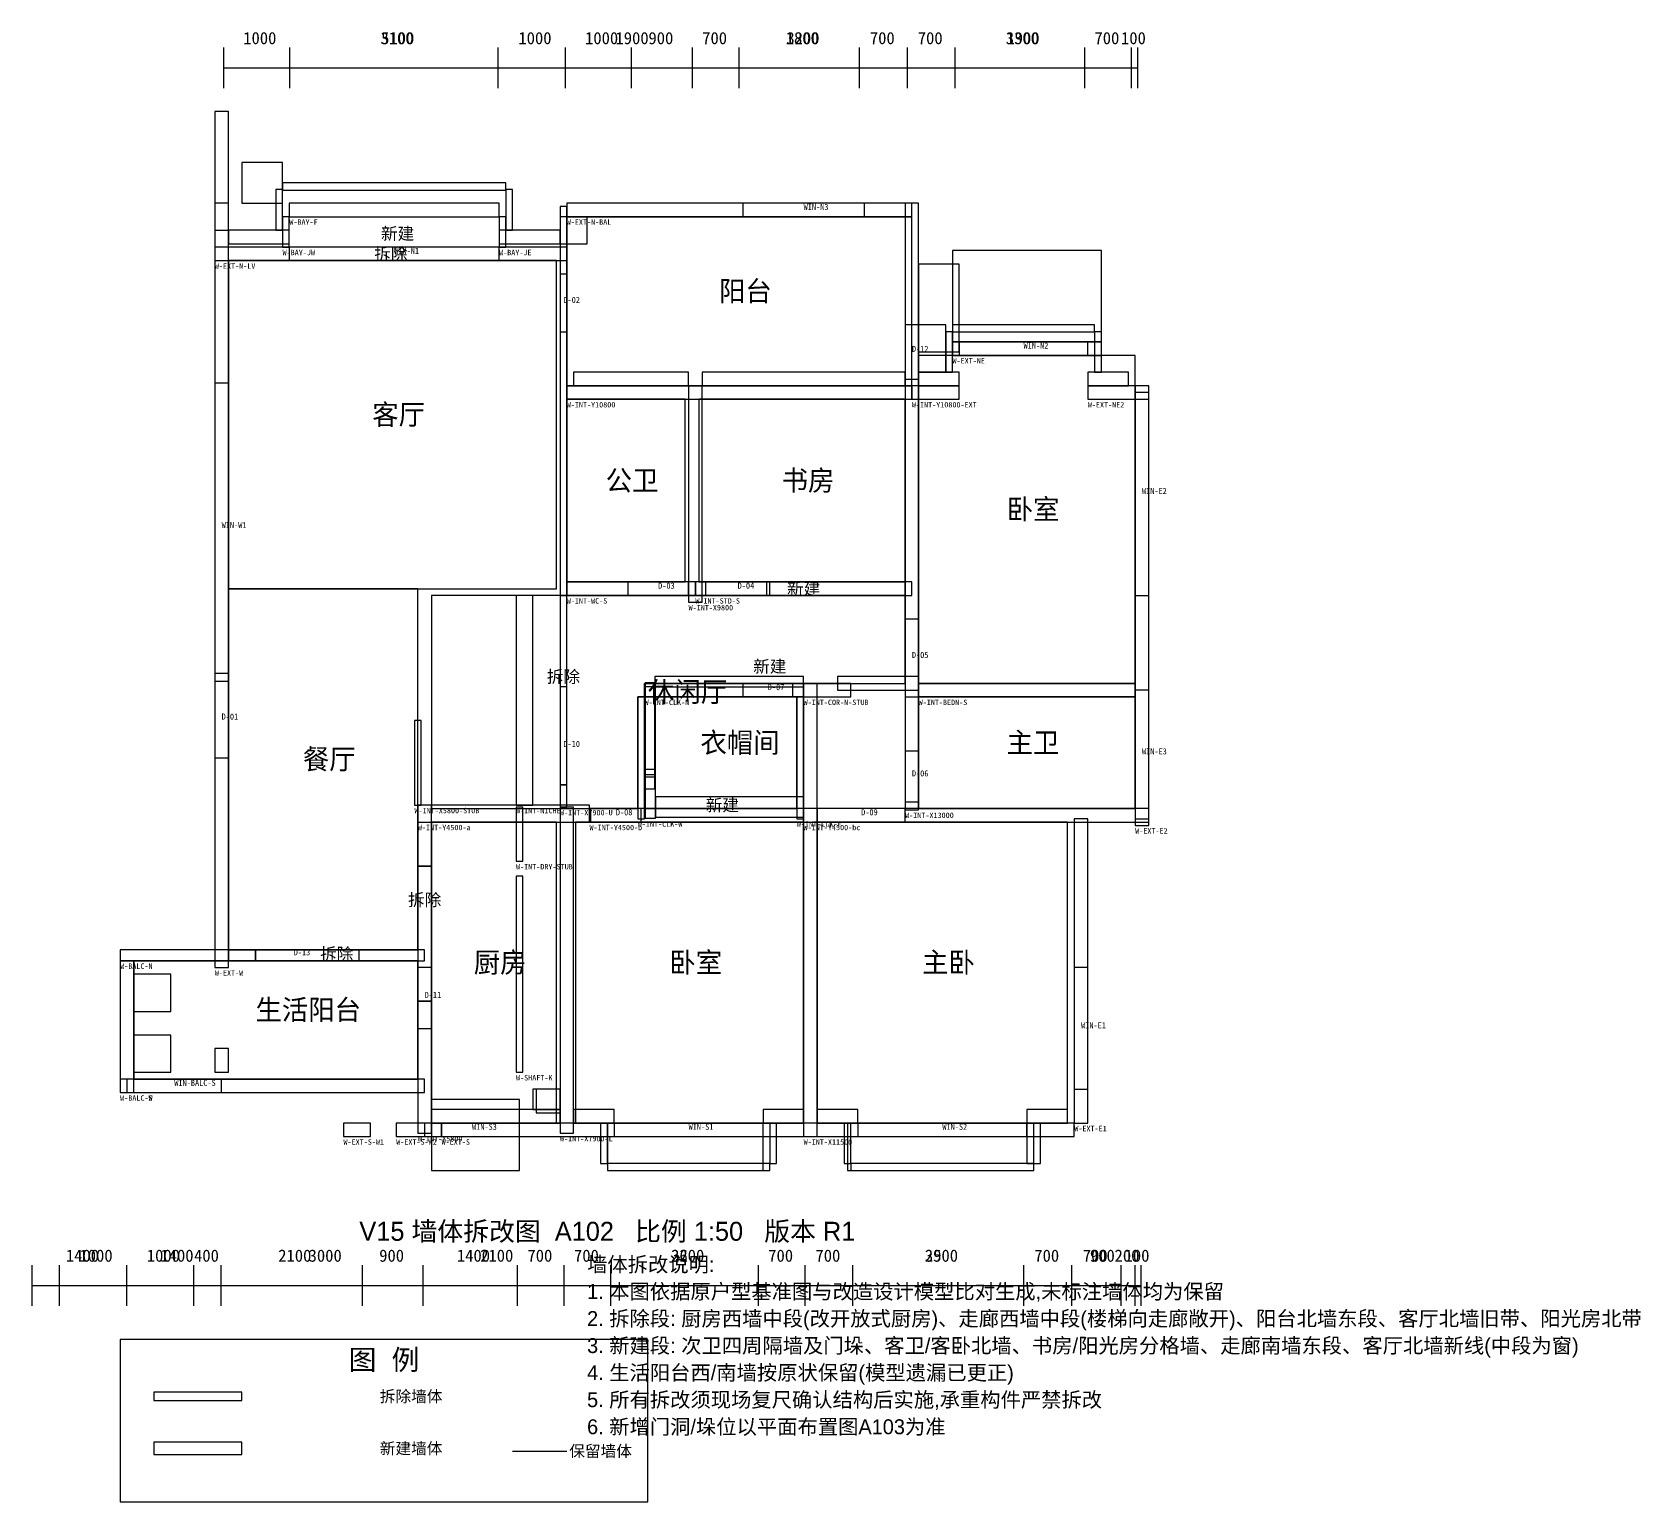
# Model space of a CAD drawing. Header units: millimetres. Extents: x 0 to 23772, y -5600 to 16128.
import ezdxf
from ezdxf.enums import TextEntityAlignment as Align

# ---------------------------------------------------------------- set-up
doc = ezdxf.new("R2010")
doc.units = ezdxf.units.MM
doc.header["$LTSCALE"] = 200
for name, color, linetype in [('A-DEMO', 1, 'Continuous'), ('A-DIMS', 1, 'Continuous'), ('A-DOOR', 3, 'Continuous'), ('A-EXIST', 8, 'Continuous'), ('A-NEW', 7, 'Continuous'), ('A-NOTE', 7, 'Continuous'), ('A-ROOM', 2, 'Continuous'), ('A-SOURCE-REF', 5, 'Continuous'), ('A-TEXT', 7, 'Continuous'), ('A-UNCERTAIN', 9, 'CONTINUOUS'), ('A-WINDOW', 4, 'Continuous')]:
    doc.layers.add(name, color=color, linetype=linetype)
doc.styles.add('HZTXT', font='STHeiti Medium.ttc')

msp = doc.modelspace()

# ---------------------------------------------------------------- linework, layer by layer
at = {"layer": 'A-DEMO'}
for points in [[(7900, 13400), (13000, 13400), (13000, 13600), (7900, 13600)], [(2700, 12750), (7900, 12750), (7900, 12950), (2700, 12950)], [(7800, 5000), (7900, 5000), (7900, 7800), (7800, 7800)], [(5700, 1800), (5900, 1800), (5900, 3800), (5700, 3800)], [(3300, 2400), (5800, 2400), (5800, 2560), (3300, 2560)], [(1800, -4100), (3100, -4100), (3100, -3980), (1800, -3980)]]:
    msp.add_lwpolyline(points, close=True, dxfattribs=at)
at = {"layer": 'A-DIMS'}
for p, q in [((2831, 15300), (2831, 15900)), ((2831, 15300), (2831, 15900)), ((3807, 15300), (3807, 15900)), ((6887, 15300), (6887, 15900)), ((7882, 15300), (7882, 15900)), ((7882, 15300), (7882, 15900)), ((8858, 15300), (8858, 15900)), ((9757, 15300), (9757, 15900)), ((9757, 15300), (9757, 15900)), ((10446, 15300), (10446, 15900)), ((12225, 15300), (12225, 15900)), ((12933, 15300), (12933, 15900)), ((12933, 15300), (12933, 15900)), ((13641, 15300), (13641, 15900)), ((15554, 15300), (15554, 15900)), ((16243, 15300), (16243, 15900)), ((16243, 15300), (16243, 15900)), ((16338, 15300), (16338, 15900)), ((2831, 15600), (7882, 15600)), ((2831, 15600), (3807, 15600)), ((3807, 15600), (6887, 15600)), ((6887, 15600), (7882, 15600)), ((7882, 15600), (9757, 15600)), ((7882, 15600), (8858, 15600)), ((8858, 15600), (9757, 15600)), ((9757, 15600), (12933, 15600)), ((9757, 15600), (10446, 15600)), ((10446, 15600), (12225, 15600)), ((12225, 15600), (12933, 15600)), ((12933, 15600), (16243, 15600)), ((12933, 15600), (13641, 15600)), ((13641, 15600), (15554, 15600)), ((15554, 15600), (16243, 15600)), ((16243, 15600), (16338, 15600)), ((0, -2700), (0, -2100)), ((402, -2700), (402, -2100)), ((1397, -2700), (1397, -2100)), ((1397, -2700), (1397, -2100)), ((2391, -2700), (2391, -2100)), ((2793, -2700), (2793, -2100)), ((2793, -2700), (2793, -2100)), ((4879, -2700), (4879, -2100)), ((5778, -2700), (5778, -2100)), ((5778, -2700), (5778, -2100)), ((7174, -2700), (7174, -2100)), ((7863, -2700), (7863, -2100)), ((7863, -2700), (7863, -2100)), ((8552, -2700), (8552, -2100)), ((10733, -2700), (10733, -2100)), ((11421, -2700), (11421, -2100)), ((11421, -2700), (11421, -2100)), ((12129, -2700), (12129, -2100)), ((14655, -2700), (14655, -2100)), ((15363, -2700), (15363, -2100)), ((15363, -2700), (15363, -2100)), ((16090, -2700), (16090, -2100)), ((16300, -2700), (16300, -2100)), ((16300, -2700), (16300, -2100)), ((16386, -2700), (16386, -2100)), ((0, -2400), (1397, -2400)), ((402, -2400), (1397, -2400)), ((1397, -2400), (2793, -2400)), ((1397, -2400), (2391, -2400)), ((2391, -2400), (2793, -2400)), ((2793, -2400), (5778, -2400)), ((2793, -2400), (4879, -2400)), ((4879, -2400), (5778, -2400)), ((5778, -2400), (7863, -2400)), ((5778, -2400), (7174, -2400)), ((7174, -2400), (7863, -2400)), ((7863, -2400), (11421, -2400)), ((7863, -2400), (8552, -2400)), ((8552, -2400), (10733, -2400)), ((10733, -2400), (11421, -2400)), ((11421, -2400), (15363, -2400)), ((11421, -2400), (12129, -2400)), ((12129, -2400), (14655, -2400)), ((14655, -2400), (15363, -2400)), ((15363, -2400), (16300, -2400)), ((15363, -2400), (16090, -2400)), ((16090, -2400), (16300, -2400)), ((16300, -2400), (16386, -2400))]:
    msp.add_line(p, q, dxfattribs=at)
at = {"layer": 'A-DOOR'}
for points in [[(7800, 11700), (7900, 11700), (7900, 12550), (7800, 12550)], [(8800, 7800), (9700, 7800), (9700, 8000), (8800, 8000)], [(12900, 6300), (13100, 6300), (13100, 7450), (12900, 7450)], [(2700, 5400), (2900, 5400), (2900, 6530), (2700, 6530)], [(12900, 4750), (13100, 4750), (13100, 5500), (12900, 5500)], [(8250, 4450), (9000, 4450), (9000, 4650), (8250, 4650)], [(11600, 4450), (12900, 4450), (12900, 4650), (11600, 4650)], [(2900, 2400), (4830, 2400), (4830, 2560), (2900, 2560)], [(5700, 1400), (5900, 1400), (5900, 2300), (5700, 2300)]]:
    msp.add_lwpolyline(points, close=True, dxfattribs=at)
at = {"layer": 'A-EXIST'}
for points in [[(2700, 2300), (2900, 2300), (2900, 13600), (2700, 13600)], [(3800, 13400), (6900, 13400), (6900, 13600), (3800, 13600)], [(7800, 7800), (7900, 7800), (7900, 13550), (7800, 13550)], [(12900, 4630), (13100, 4630), (13100, 13600), (12900, 13600)], [(7900, 10700), (13000, 10700), (13000, 10900), (7900, 10900)], [(9700, 7700), (9900, 7700), (9900, 10900), (9700, 10900)], [(16300, 4400), (16500, 4400), (16500, 10900), (16300, 10900)], [(7900, 7800), (9800, 7800), (9800, 8000), (7900, 8000)], [(11400, -200), (11600, -200), (11600, 6500), (11400, 6500)], [(13100, 6300), (16300, 6300), (16300, 6500), (13100, 6500)], [(7800, 4670), (7900, 4670), (7900, 5000), (7800, 5000)], [(5700, 4450), (8236, 4450), (8236, 4700), (5700, 4700)], [(5700, 3800), (5900, 3800), (5900, 4700), (5700, 4700)], [(7800, -150), (8000, -150), (8000, 4670), (7800, 4670)], [(8236, 4450), (11400, 4450), (11400, 4650), (8236, 4650)], [(11400, 4450), (16500, 4450), (16500, 4650), (11400, 4650)], [(15400, 0), (15600, 0), (15600, 4500), (15400, 4500)], [(1300, 2400), (3300, 2400), (3300, 2560), (1300, 2560)], [(1300, 450), (1500, 450), (1500, 2400), (1300, 2400)], [(5700, -150), (5900, -150), (5900, 1800), (5700, 1800)], [(1300, 450), (5800, 450), (5800, 650), (1300, 650)], [(6050, -200), (15400, -200), (15400, 0), (6050, 0)], [(1300, -5600), (9100, -5600), (9100, -3200), (1300, -3200)]]:
    msp.add_lwpolyline(points, close=True, dxfattribs=at)
msp.add_lwpolyline([(7100, -4850), (7900, -4850)], dxfattribs=at)
at = {"layer": 'A-NEW'}
for points in [[(2700, 13200), (2900, 13200), (2900, 14953), (2700, 14953)], [(3600, 13200), (3700, 13200), (3700, 13800), (3600, 13800)], [(3700, 13790), (7000, 13790), (7000, 13900), (3700, 13900)], [(7000, 13200), (7100, 13200), (7100, 13800), (7000, 13800)], [(7800, 13000), (8200, 13000), (8200, 13400), (7800, 13400)], [(2900, 13000), (3800, 13000), (3800, 13200), (2900, 13200)], [(6900, 13000), (7800, 13000), (7800, 13200), (6900, 13200)], [(13100, 11100), (13500, 11100), (13500, 11800), (13100, 11800)], [(13500, 11100), (13600, 11100), (13600, 11700), (13500, 11700)], [(13600, 11700), (15700, 11700), (15700, 11800), (13600, 11800)], [(15700, 11100), (15800, 11100), (15800, 11700), (15700, 11700)], [(8000, 10900), (9700, 10900), (9700, 11100), (8000, 11100)], [(9900, 10900), (12900, 10900), (12900, 11100), (9900, 11100)], [(13100, 10900), (13700, 10900), (13700, 11100), (13100, 11100)], [(15600, 10900), (16200, 10900), (16200, 11100), (15600, 11100)], [(10850, 7800), (12900, 7800), (12900, 8000), (10850, 8000)], [(9050, 5120), (9200, 5120), (9200, 6450), (9050, 6450)], [(9050, 5230), (9200, 5230), (9200, 6450), (9050, 6450)], [(9059, 4507), (9209, 4507), (9209, 6507), (9059, 6507)], [(9200, 6450), (11400, 6450), (11400, 6600), (9200, 6600)], [(11900, 6400), (13100, 6400), (13100, 6600), (11900, 6600)], [(9050, 4942), (9200, 4942), (9200, 5150), (9050, 5150)], [(9209, 4524), (11400, 4524), (11400, 4823), (9209, 4823)], [(7400, 200), (7800, 200), (7800, 500), (7400, 500)], [(7450, 150), (7800, 150), (7800, 500), (7450, 500)], [(5900, 0), (7800, 0), (7800, 200), (5900, 200)], [(8000, 0), (8600, 0), (8600, 200), (8000, 200)], [(8400, -600), (8500, -600), (8500, 0), (8400, 0)], [(10800, 0), (11400, 0), (11400, 200), (10800, 200)], [(10900, -600), (11000, -600), (11000, 0), (10900, 0)], [(11600, 0), (12200, 0), (12200, 200), (11600, 200)], [(12000, -600), (12100, -600), (12100, 0), (12000, 0)], [(14700, 0), (15300, 0), (15300, 200), (14700, 200)], [(14700, -600), (14900, -600), (14900, 0), (14700, 0)], [(8500, -700), (10900, -700), (10900, -600), (8500, -600)], [(12100, -700), (14800, -700), (14800, -600), (12100, -600)], [(1800, -4900), (3100, -4900), (3100, -4720), (1800, -4720)]]:
    msp.add_lwpolyline(points, close=True, dxfattribs=at)
at = {"layer": 'A-ROOM'}
for points in [[(7900, 10900), (13000, 10900), (13000, 13400), (7900, 13400)], [(2900, 7900), (7750, 7900), (7750, 12750), (2900, 12750)], [(7900, 8000), (9650, 8000), (9650, 10700), (7900, 10700)], [(9850, 8000), (12900, 8000), (12900, 10700), (9850, 10700)], [(13100, 4650), (16300, 4650), (16300, 6300), (13100, 6300)], [(5900, 0), (7750, 0), (7750, 4450), (5900, 4450)], [(8030, 0), (11400, 0), (11400, 4450), (8030, 4450)], [(11600, 0), (15300, 0), (15300, 4450), (11600, 4450)], [(1500, 650), (5700, 650), (5700, 2400), (1500, 2400)]]:
    msp.add_lwpolyline(points, close=True, dxfattribs=at)
at = {"layer": 'A-UNCERTAIN'}
for points in [[(3100, 13600), (3700, 13600), (3700, 14200), (3100, 14200)], [(10500, 13400), (12300, 13400), (12300, 13600), (10500, 13600)], [(3700, 12950), (3800, 12950), (3800, 13400), (3700, 13400)], [(6900, 12950), (7000, 12950), (7000, 13400), (6900, 13400)], [(13600, 11550), (15800, 11550), (15800, 12900), (13600, 12900)], [(13100, 11400), (13700, 11400), (13700, 12700), (13100, 12700)], [(12900, 11000), (13100, 11000), (13100, 11800), (12900, 11800)], [(13600, 11350), (15800, 11350), (15800, 11550), (13600, 11550)], [(13700, 11350), (15600, 11350), (15600, 11550), (13700, 11550)], [(13100, 6500), (16300, 6500), (16300, 11350), (13100, 11350)], [(2700, 6650), (2900, 6650), (2900, 10940), (2700, 10940)], [(13000, 10700), (13700, 10700), (13700, 10900), (13000, 10900)], [(15600, 10700), (16500, 10700), (16500, 10900), (15600, 10900)], [(2900, 2560), (5700, 2560), (5700, 7900), (2900, 7900)], [(9800, 7800), (13000, 7800), (13000, 8000), (9800, 8000)], [(9950, 7800), (10900, 7800), (10900, 8000), (9950, 8000)], [(5900, 4650), (8950, 4650), (8950, 6300), (9050, 6300), (9050, 6500), (12900, 6500), (12900, 7800), (5900, 7800)], [(7150, 4700), (7400, 4700), (7400, 7800), (7150, 7800)], [(7800, 4670), (7900, 4670), (7900, 6450), (7800, 6450)], [(9050, 6300), (11400, 6300), (11400, 6500), (9050, 6500)], [(10500, 6300), (11240, 6300), (11240, 6500), (10500, 6500)], [(11400, 6300), (12100, 6300), (12100, 6500), (11400, 6500)], [(8950, 4500), (9050, 4500), (9050, 6300), (8950, 6300)], [(9050, 4650), (11300, 4650), (11300, 6300), (9050, 6300)], [(11300, 4500), (11400, 4500), (11400, 6300), (11300, 6300)], [(16300, 4500), (16500, 4500), (16500, 6400), (16300, 6400)], [(5650, 4700), (5750, 4700), (5750, 5950), (5650, 5950)], [(7150, 3870), (7250, 3870), (7250, 4670), (7150, 4670)], [(7150, 750), (7250, 750), (7250, 3650), (7150, 3650)], [(1500, 1650), (2050, 1650), (2050, 2200), (1500, 2200)], [(1500, 750), (2050, 750), (2050, 1300), (1500, 1300)], [(2700, 750), (2900, 750), (2900, 1100), (2700, 1100)], [(1400, 450), (2800, 450), (2800, 650), (1400, 650)], [(5900, -700), (7200, -700), (7200, 350), (5900, 350)], [(4600, -200), (5000, -200), (5000, 0), (4600, 0)], [(5380, -200), (6050, -200), (6050, 0), (5380, 0)], [(8500, -700), (10800, -700), (10800, 0), (8500, 0)], [(12050, -700), (14800, -700), (14800, 0), (12050, 0)]]:
    msp.add_lwpolyline(points, close=True, dxfattribs=at)
at = {"layer": 'A-WINDOW'}
for points in [[(3800, 12750), (6900, 12750), (6900, 12950), (3800, 12950)], [(16300, 7800), (16500, 7800), (16500, 10800), (16300, 10800)], [(15400, 500), (15600, 500), (15600, 2300), (15400, 2300)], [(5800, -200), (7200, -200), (7200, 0), (5800, 0)], [(8600, -200), (10800, -200), (10800, 0), (8600, 0)], [(12200, -200), (14700, -200), (14700, 0), (12200, 0)]]:
    msp.add_lwpolyline(points, close=True, dxfattribs=at)

# ---------------------------------------------------------------- texts
at = {"layer": 'A-DEMO', "style": 'HZTXT'}
for p in [(5300, 12850), (7850, 6600), (5800, 3300), (4500, 2500)]:
    msp.add_text('拆除', height=180, dxfattribs=at).set_placement(p, align=Align.MIDDLE_CENTER)
at = {"layer": 'A-DIMS'}
for s, p in [('1000', (3119, 15950)), ('3100', (5147, 15950)), ('5100', (5157, 15950)), ('1000', (7185, 15950)), ('1000', (8170, 15950)), ('1900', (8620, 15950)), ('900', (9107, 15950)), ('700', (9901, 15950)), ('1800', (11135, 15950)), ('3200', (11145, 15950)), ('700', (12379, 15950)), ('700', (13087, 15950)), ('3300', (14388, 15950)), ('1900', (14397, 15950)), ('700', (15698, 15950)), ('100', (16090, 15950)), ('1400', (498, -2050)), ('1000', (699, -2050)), ('1000', (1694, -2050)), ('1400', (1895, -2050)), ('400', (2392, -2050)), ('2100', (3636, -2050)), ('3000', (4085, -2050)), ('900', (5128, -2050)), ('1400', (6276, -2050)), ('2100', (6620, -2050)), ('700', (7319, -2050)), ('700', (8007, -2050)), ('3600', (9442, -2050)), ('2200', (9442, -2050)), ('700', (10877, -2050)), ('700', (11575, -2050)), ('3900', (13192, -2050)), ('2500', (13192, -2050)), ('700', (14809, -2050)), ('700', (15526, -2050)), ('900', (15631, -2050)), ('200', (15995, -2050)), ('100', (16143, -2050))]:
    msp.add_text(s, height=180, dxfattribs=at).set_placement(p)
at = {"layer": 'A-NEW', "style": 'HZTXT'}
for p in [(5400, 13150), (11400, 7900), (10900, 6750), (10200, 4700)]:
    msp.add_text('新建', height=180, dxfattribs=at).set_placement(p, align=Align.MIDDLE_CENTER)
at = {"layer": 'A-NOTE', "style": 'HZTXT'}
for s, height, p in [('V15 墙体拆改图  A102   比例 1:50   版本 R1', 280, (8500, -1600)), ('图  例', 300, (5200, -3500)), ('拆除墙体', 170, (5600, -4040)), ('新建墙体', 170, (5600, -4810)), ('保留墙体', 170, (8400, -4850))]:
    msp.add_text(s, height=height, dxfattribs=at).set_placement(p, align=Align.MIDDLE_CENTER)
for s, p in [('墙体拆改说明:', (8200, -2200)), ('1. 本图依据原户型基准图与改造设计模型比对生成,未标注墙体均为保留', (8200, -2600)), ('2. 拆除段: 厨房西墙中段(改开放式厨房)、走廊西墙中段(楼梯向走廊敞开)、阳台北墙东段、客厅北墙旧带、阳光房北带', (8200, -3000)), ('3. 新建段: 次卫四周隔墙及门垛、客卫/客卧北墙、书房/阳光房分格墙、走廊南墙东段、客厅北墙新线(中段为窗)', (8200, -3400)), ('4. 生活阳台西/南墙按原状保留(模型遗漏已更正)', (8200, -3800)), ('5. 所有拆改须现场复尺确认结构后实施,承重构件严禁拆改', (8200, -4200)), ('6. 新增门洞/垛位以平面布置图A103为准', (8200, -4600))]:
    msp.add_text(s, height=220, dxfattribs=at).set_placement(p)
at = {"layer": 'A-SOURCE-REF'}
for s, height, p in [('WIN-N3', 90, (11400, 13500)), ('W-BAY-F', 80, (3800, 13280)), ('W-EXT-N-BAL', 80, (7900, 13280)), ('W-BAY-JW', 80, (3700, 12830)), ('WIN-N1', 90, (5350, 12850)), ('W-BAY-JE', 80, (6900, 12830)), ('W-EXT-N-LV', 80, (2700, 12630)), ('D-02', 90, (7850, 12125)), ('D-12', 90, (13000, 11400)), ('WIN-N2', 90, (14650, 11450)), ('W-EXT-NE', 80, (13600, 11230)), ('W-INT-Y10800', 80, (7900, 10580)), ('W-INT-Y10800-EXT', 80, (13000, 10580)), ('W-EXT-NE2', 80, (15600, 10580)), ('WIN-E2', 90, (16400, 9300)), ('WIN-W1', 90, (2800, 8795)), ('D-03', 90, (9250, 7900)), ('D-04', 90, (10425, 7900)), ('W-INT-WC-S', 80, (7900, 7680)), ('W-INT-X9800', 80, (9700, 7580)), ('W-INT-STD-S', 80, (9800, 7680)), ('D-05', 90, (13000, 6875)), ('D-07', 90, (10870, 6400)), ('W-INT-CLK-N', 80, (9050, 6180)), ('W-INT-COR-N-STUB', 80, (11400, 6180)), ('W-INT-BEDN-S', 80, (13100, 6180)), ('D-01', 90, (2800, 5965)), ('D-10', 90, (7850, 5560)), ('WIN-E3', 90, (16400, 5450)), ('D-06', 90, (13000, 5125)), ('W-INT-X5800-STUB', 80, (5650, 4580)), ('W-INT-NICHE', 80, (7150, 4580)), ('W-INT-X7900-U', 80, (7800, 4550)), ('D-08', 90, (8625, 4550)), ('D-09', 90, (12250, 4550)), ('W-INT-X13000', 80, (12900, 4510)), ('W-INT-Y4500-a', 80, (5700, 4330)), ('W-INT-Y4500-b', 80, (8236, 4330)), ('W-INT-CLK-W', 80, (8950, 4380)), ('W-INT-CLK-E', 80, (11300, 4380)), ('W-INT-Y4500-bc', 80, (11400, 4330)), ('W-EXT-E2', 80, (16300, 4280)), ('W-INT-DRY-STUB', 80, (7150, 3750)), ('D-13', 90, (3865, 2480)), ('W-BALC-N', 80, (1300, 2280)), ('W-EXT-W', 80, (2700, 2180)), ('D-11', 90, (5800, 1850)), ('WIN-E1', 90, (15500, 1400)), ('WIN-BALC-S', 90, (2100, 550)), ('W-SHAFT-K', 80, (7150, 630)), ('W-BALC-W', 80, (1300, 330)), ('W-BALC-S', 80, (1300, 330)), ('W-INT-X5800', 80, (5700, -270)), ('WIN-S3', 90, (6500, -100)), ('W-INT-X7900-L', 80, (7800, -270)), ('WIN-S1', 90, (9700, -100)), ('WIN-S2', 90, (13450, -100)), ('W-EXT-E1', 80, (15400, -120)), ('W-EXT-S-W1', 80, (4600, -320)), ('W-EXT-S-W2', 80, (5380, -320)), ('W-EXT-S', 80, (6050, -320)), ('W-INT-X11500', 80, (11400, -320))]:
    msp.add_text(s, height=height, dxfattribs=at).set_placement(p)
at = {"layer": 'A-TEXT'}
for s, p in [('阳台', (10150, 12150)), ('客厅', (5025, 10325)), ('公卫', (8475, 9350)), ('书房', (11075, 9350)), ('卧室', (14400, 8925)), ('休闲厅', (9100, 6225)), ('衣帽间', (9875, 5475)), ('主卫', (14400, 5475)), ('餐厅', (4000, 5230)), ('厨房', (6525, 2225)), ('卧室', (9415, 2225)), ('主卧', (13150, 2225)), ('生活阳台', (3300, 1525))]:
    msp.add_text(s, height=300, dxfattribs=at).set_placement(p)

doc.saveas('drawing.dxf')
